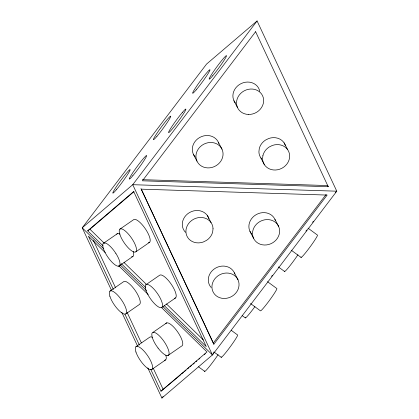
<?xml version="1.0" encoding="UTF-8"?>
<svg xmlns="http://www.w3.org/2000/svg" width="419" height="419" viewBox="0 0 419 419"><rect width="100%" height="100%" fill="white"/><g stroke="black" fill="none" stroke-linecap="round" stroke-linejoin="round"><path stroke-width="0.63" d="M242.13 315.586L245.262 317.88L245.372 317.471M147.802 367.903L161.917 398.05L212.433 354.935L214.135 352.154M162.782 306.462L212.433 354.935L336.782 191.19L257.083 20.95L132.739 184.695L82.218 227.81L111.554 290.467M255.653 31.661L142.392 180.809L328.245 186.722L255.6 31.687M161.917 398.05L163.101 396.489M213.868 344.224L141.276 189.163L327.129 195.076L213.868 344.224L213.261 343.061L326.129 194.432M271.58 276.294L272.371 275.257M305.917 231.084L306.703 230.041M312.626 222.248L313.412 221.211M257.083 20.95L206.567 64.065L82.218 227.81L103.765 248.844M103.069 245.853L87.66 230.811L133.671 191.541L206.263 346.602L164.238 305.571M87.66 230.811L89.938 229.235L133.975 191.651M335.294 192.457L336.782 191.19L132.739 184.695L212.433 354.935M150.73 369.307L160.98 391.205L206.996 351.934L161.231 307.258M160.98 391.205L180.579 374.853M181.568 374.005L183.548 372.318M184.538 371.475L186.02 370.207M187.503 368.94L188.99 367.673M189.98 366.829L191.462 365.562M192.95 364.294L194.432 363.027M195.914 361.759L196.904 360.916M198.884 359.23L199.873 358.381M204.325 354.584L205.315 353.736M119.892 229.156L133.577 219.703A13.864 4.358 55.4 0 1 145.917 229.68A13.864 4.358 55.4 0 1 148.426 242.695M103.97 242.936L117.655 233.483M135.876 251.798L149.562 242.344M118.818 266.165L132.504 256.711M109.956 291.132L123.636 281.678A13.864 4.358 55.4 0 1 134.96 290.158A13.864 4.358 55.4 0 1 139.621 304.325L125.941 313.779M145.906 284.726L159.592 275.273A13.864 4.358 55.4 0 1 171.931 285.255A13.864 4.358 55.4 0 1 174.44 298.265M161.891 307.368L175.577 297.914M153.029 332.335L166.715 322.881M135.971 346.702L149.651 337.248A13.864 4.358 55.4 0 1 152.39 337.342M167.872 355.569L181.558 346.115A13.864 4.358 55.4 0 0 177.588 331.822A13.864 4.358 55.4 0 0 165.814 323.578M151.956 369.349L165.636 359.895M142.434 179.672L327.637 185.565L328.245 186.722M308.017 228.161L317.408 235.054A13.864 1.053 -53.7 0 1 309.447 247.765A13.864 1.053 -53.7 0 1 301.057 257.046M291.195 250.169L301.104 257.444M278.357 266.924L284.616 271.517M267.521 281.694L276.907 288.586L276.708 289.314A13.864 1.053 -53.7 0 1 267.903 302.487A13.864 1.053 -53.7 0 1 260.424 310.814L250.515 303.539M231.293 330.355L237.557 334.949A13.864 1.053 -53.7 0 1 229.596 347.66A13.864 1.053 -53.7 0 1 221.206 356.941M213.952 351.981L221.253 357.339M198.501 366.819L204.765 371.412M89.938 229.235L104.415 243.366M124.029 262.514L146.907 284.852M166.521 303.995L203.409 340.013M121.28 263.635L145.561 287.34M120.159 264.85L146.388 290.456M105.2 252.557L88.388 236.143L113.324 289.409M118.739 265.777L148.158 294.494M284.077 142.79L287.712 149.751M233.949 100.764L237.589 107.725M260.864 157.905L264.499 164.866M274.948 219.347L278.583 226.312A13.864 12.392 -27.6 0 1 264.379 245.015A13.864 12.392 -27.6 0 1 255.276 225.569A13.864 12.392 -27.6 0 1 278.583 226.312M218.367 142.24L222.002 149.201A13.864 12.392 -27.6 0 1 207.798 167.909A13.864 12.392 -27.6 0 1 198.695 148.462A13.864 12.392 -27.6 0 1 222.002 149.201M249.939 231.325L253.579 238.285M193.358 154.218L196.998 161.179M207.442 215.659L211.082 222.62M234.357 272.8L237.992 279.761A13.864 12.392 -27.6 0 1 223.788 298.464A13.864 12.392 -27.6 0 1 214.685 279.017A13.864 12.392 -27.6 0 1 237.992 279.761M140.946 188.592L213.261 343.061M93.437 240.49L115.602 287.837M127.24 312.694L141.371 342.878M153.286 368.327L163.263 389.633M124.962 314.266L139.37 345.041M121.793 312.338L137.563 346.031M131.613 256.737A13.864 4.358 55.4 0 0 133.734 254.574L133.478 252.484A13.864 4.358 55.4 0 0 133.216 251.505M116.754 234.179A13.864 4.358 55.4 0 1 119.928 233.922M165.851 355.207A13.864 4.358 55.4 0 1 164.505 360.246M254.893 306.656A13.864 1.053 -53.7 0 1 249.656 313.496L247.896 315.58A13.864 1.053 -53.7 0 1 245.262 317.88M218.084 354.668A13.864 1.053 -53.7 0 1 208.955 367.075A13.864 1.053 -53.7 0 1 204.713 371.019M261.66 158.932A13.864 12.392 -27.6 0 1 258.905 151.772L259.298 148.452A13.864 12.392 -27.6 0 1 265.447 140.108L268.694 138.506A13.864 12.392 -27.6 0 1 285.496 145.697M195.144 156.916A13.864 12.392 -27.6 0 1 199.643 137.505A13.864 12.392 -27.6 0 1 218.849 143.445M235.316 102.969A13.864 12.392 -27.6 0 1 241.197 83.549A13.864 12.392 -27.6 0 1 259.775 91.258M185.476 232.283A13.864 12.392 -27.6 0 1 189.435 212.601A13.864 12.392 -27.6 0 1 208.866 218.566M251.725 234.027A13.864 12.392 -27.6 0 1 256.224 214.612A13.864 12.392 -27.6 0 1 275.424 220.551M211.134 287.476A13.864 12.392 -27.6 0 1 215.633 268.066A13.864 12.392 -27.6 0 1 234.839 274.005M297.935 254.773A13.864 1.053 -53.7 0 1 288.806 267.181A13.864 1.053 -53.7 0 1 284.564 271.119M213.035 228.753L212.643 232.074A13.864 12.392 -27.6 0 1 206.494 240.417L203.252 242.02A13.864 12.392 -27.6 0 1 186.167 233.776A13.864 12.392 -27.6 0 1 198.019 217.707A13.864 12.392 -27.6 0 1 213.035 228.753M262.933 155.412L262.545 158.733A13.864 12.392 -27.6 0 0 277.561 169.779A13.864 12.392 -27.6 0 0 289.414 153.71A13.864 12.392 -27.6 0 0 272.329 145.466L269.087 147.074A13.864 12.392 -27.6 0 0 262.933 155.412M182.406 112.412L180.427 114.832A14.602 1.11 -53.7 0 0 168.909 131.472A14.602 1.11 -53.7 0 0 175.493 125.009A14.602 1.11 -53.7 0 0 185.863 109.495L185.827 109.06A14.602 1.11 -53.7 0 0 182.406 112.412M115.854 253.385L113.779 250.421A13.864 4.358 55.4 0 0 102.896 244.036A13.864 4.358 55.4 0 0 110.49 260.518A13.864 4.358 55.4 0 0 120.054 264.028L119.797 261.938A13.864 4.358 55.4 0 0 115.854 253.385M158.068 348.084L155.994 345.12A13.864 4.358 55.4 0 1 152.05 336.562L151.793 334.477A13.864 4.358 55.4 0 1 161.357 337.986A13.864 4.358 55.4 0 1 168.951 354.469A13.864 4.358 55.4 0 1 158.068 348.084M145.891 290.053A13.864 4.358 55.4 0 0 160.76 307.719A13.864 4.358 55.4 0 0 155.051 290.372A13.864 4.358 55.4 0 0 145.891 290.053M119.876 234.483A13.864 4.358 55.4 0 0 134.745 252.149A13.864 4.358 55.4 0 0 129.036 234.802A13.864 4.358 55.4 0 0 119.876 234.483M156.942 136.29A14.602 1.11 -53.7 0 0 170.706 116.545A14.602 1.11 -53.7 0 0 158.56 130.911A14.602 1.11 -53.7 0 0 156.942 136.29M212.695 75.771A14.602 1.11 -53.7 0 0 226.459 56.026A14.602 1.11 -53.7 0 0 214.313 70.392A14.602 1.11 -53.7 0 0 212.695 75.771M132.844 175.671A14.602 1.11 -53.7 0 0 146.608 155.92A14.602 1.11 -53.7 0 0 134.462 170.287A14.602 1.11 -53.7 0 0 132.844 175.671M116.351 189.744A14.602 1.11 -53.7 0 0 130.115 169.994A14.602 1.11 -53.7 0 0 117.975 184.36A14.602 1.11 -53.7 0 0 116.351 189.744M196.207 89.849A14.602 1.11 -53.7 0 0 209.966 70.099A14.602 1.11 -53.7 0 0 197.826 84.465A14.602 1.11 -53.7 0 0 196.207 89.849M109.94 296.458A13.864 4.358 55.4 0 0 124.804 314.13A13.864 4.358 55.4 0 0 119.096 296.778A13.864 4.358 55.4 0 0 109.94 296.458M135.955 352.028A13.864 4.358 55.4 0 0 150.819 369.699A13.864 4.358 55.4 0 0 145.11 352.348A13.864 4.358 55.4 0 0 135.955 352.028M248.388 114.455A13.864 12.392 -27.6 0 0 262.593 95.752A13.864 12.392 -27.6 0 0 239.286 95.008A13.864 12.392 -27.6 0 0 248.388 114.455"/></g></svg>
